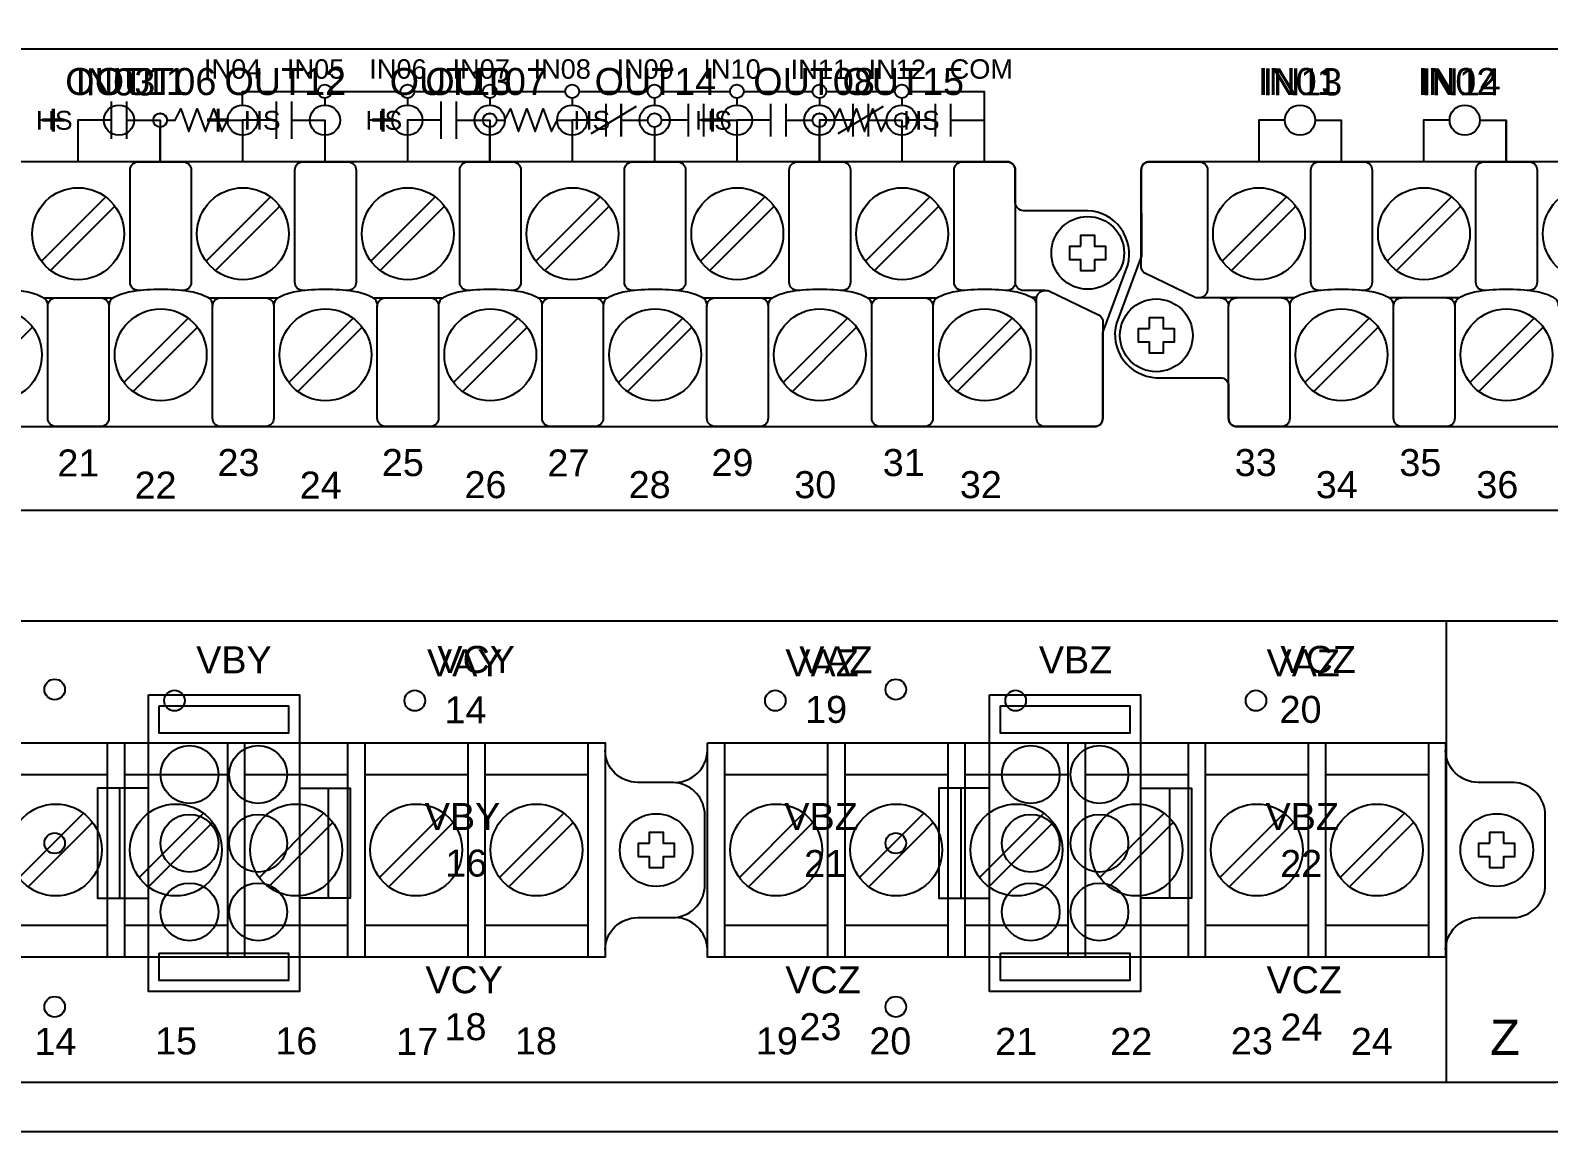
# Model space of a CAD drawing. Extents: x 1 to 47, y 1 to 34.6.
# Drawn here: x 34.4 to 39.93, y 10.34 to 14.35 of the extents above; entities that cross this region are included whole.
import ezdxf

# ---------------------------------------------------------------- set-up
doc = ezdxf.new("R2010")
doc.units = 0
doc.header["$MEASUREMENT"] = 0
for name, color, linetype in [('2_1__X__SCREW_TERMINAL_BLO', 7, 'CONTINUOUS'), ('2_2__2__CONNECTORIZED', 7, 'CONTINUOUS'), ('7_1__2___8__OPTOISOLATED_I', 7, 'CONTINUOUS'), ('7_2__7___8__OPTOISOLATED_I', 7, 'CONTINUOUS'), ('7_3__C___18__COMMON____6__', 7, 'CONTINUOUS'), ('7_4__D___18__COMMON____6__', 7, 'CONTINUOUS'), ('7_5__E___8__OPTOISOLATED_I', 7, 'CONTINUOUS'), ('7_6__4___18__COMMON____6__', 7, 'CONTINUOUS'), ('7_7__8___8__OPTOISOLATED_I', 7, 'CONTINUOUS'), ('8_0______DWG_', 7, 'CONTINUOUS')]:
    doc.layers.add(name, color=color, linetype=linetype)
doc.styles.add('ARIAL', font='arial.ttf')

msp = doc.modelspace()

# ---------------------------------------------------------------- linework, layer by layer
at = {"layer": '2_1__X__SCREW_TERMINAL_BLO'}
for points in [[(39.5554, 12.2039), (39.5554, 11.712)], [(34.6805, 11.7597), (34.6805, 10.9798)], [(34.743, 11.7597), (34.743, 10.9798)], [(35.118, 11.7597), (35.118, 10.9798)], [(35.1805, 11.7597), (35.1805, 10.9798)], [(35.5555, 11.7597), (35.5555, 10.9798)], [(35.6181, 11.7597), (35.6181, 10.9798)], [(35.9931, 11.7597), (35.9931, 10.9798)], [(36.0554, 11.7597), (36.0554, 10.9798)], [(36.4304, 11.7597), (36.4304, 10.9798)], [(36.9281, 11.7597), (36.9281, 10.9798)], [(37.3031, 11.7597), (37.3031, 10.9798)], [(37.3656, 11.7597), (37.3656, 10.9798)], [(37.7406, 11.7597), (37.7406, 10.9798)], [(37.8031, 11.7597), (37.8031, 10.9798)], [(38.1781, 11.7597), (38.1781, 10.9798)], [(38.2407, 11.7597), (38.2407, 10.9798)], [(38.6157, 11.7597), (38.6157, 10.9798)], [(38.6782, 11.7597), (38.6782, 10.9798)], [(39.0532, 11.7597), (39.0532, 10.9798)], [(39.1155, 11.7597), (39.1155, 10.9798)], [(39.4905, 11.7597), (39.4905, 10.9798)], [(34.3055, 11.6447), (34.6805, 11.6447)], [(34.743, 11.6447), (35.118, 11.6447)], [(35.1805, 11.6447), (35.5555, 11.6447)], [(35.6181, 11.6447), (35.9931, 11.6447)], [(36.0554, 11.6447), (36.4304, 11.6447)], [(36.9281, 11.6447), (37.3031, 11.6447)], [(37.3656, 11.6447), (37.7406, 11.6447)], [(37.8031, 11.6447), (38.1781, 11.6447)], [(38.2407, 11.6447), (38.6157, 11.6447)], [(38.6782, 11.6447), (39.0532, 11.6447)], [(39.1155, 11.6447), (39.4905, 11.6447)], [(34.5934, 11.5037), (34.3593, 11.2695)], [(35.0308, 11.5037), (34.7966, 11.2695)], [(35.4683, 11.5037), (35.2342, 11.2695)], [(35.9059, 11.5037), (35.6717, 11.2695)], [(36.3434, 11.5037), (36.1092, 11.2695)], [(37.216, 11.5037), (36.9819, 11.2695)], [(37.6536, 11.5037), (37.4194, 11.2695)], [(38.0909, 11.5037), (37.8568, 11.2695)], [(38.5285, 11.5037), (38.2943, 11.2695)], [(38.966, 11.5037), (38.7318, 11.2695)], [(39.4035, 11.5037), (39.1693, 11.2695)], [(34.6269, 11.4703), (34.3927, 11.2361)], [(35.0642, 11.4703), (34.8301, 11.2361)], [(35.5018, 11.4703), (35.2676, 11.2361)], [(35.9393, 11.4703), (35.7051, 11.2361)], [(36.3768, 11.4703), (36.1426, 11.2361)], [(37.2495, 11.4703), (37.0153, 11.2361)], [(37.687, 11.4703), (37.4528, 11.2361)], [(38.1243, 11.4703), (37.8902, 11.2361)], [(38.5619, 11.4703), (38.3277, 11.2361)], [(38.9994, 11.4703), (38.7652, 11.2361)], [(39.4369, 11.4703), (39.2028, 11.2361)], [(34.6805, 11.0948), (34.3055, 11.0948)], [(35.118, 11.0948), (34.743, 11.0948)], [(35.5555, 11.0948), (35.1805, 11.0948)], [(35.9931, 11.0948), (35.6181, 11.0948)], [(36.4304, 11.0948), (36.0554, 11.0948)], [(37.3031, 11.0948), (36.9281, 11.0948)], [(37.7406, 11.0948), (37.3656, 11.0948)], [(38.1781, 11.0948), (37.8031, 11.0948)], [(38.6157, 11.0948), (38.2407, 11.0948)], [(39.0532, 11.0948), (38.6782, 11.0948)], [(39.4905, 11.0948), (39.1155, 11.0948)], [(39.5554, 11.0274), (39.5554, 10.5239)]]:
    msp.add_lwpolyline(points, dxfattribs=at)
for points in [[(33.8054, 11.7597), (36.493, 11.7597), (36.493, 10.9798), (33.8054, 10.9798)], [(36.8655, 11.7597), (39.5531, 11.7597), (39.5531, 10.9798), (36.8655, 10.9798)], [(36.6544, 11.3945), (36.6544, 11.4348), (36.7043, 11.4348), (36.7043, 11.3945), (36.7445, 11.3945), (36.7445, 11.3446), (36.7043, 11.3446), (36.7043, 11.3046), (36.6544, 11.3046), (36.6544, 11.3446), (36.6142, 11.3446), (36.6142, 11.3945)], [(39.7145, 11.3945), (39.7145, 11.4348), (39.7644, 11.4348), (39.7644, 11.3945), (39.8046, 11.3945), (39.8046, 11.3446), (39.7644, 11.3446), (39.7644, 11.3046), (39.7145, 11.3046), (39.7145, 11.3446), (39.6743, 11.3446), (39.6743, 11.3945)]]:
    msp.add_lwpolyline(points, close=True, dxfattribs=at)
for points in [[(36.4932, 11.0079, -0.403969), (36.6111, 11.1238), (36.7413, 11.1238, 0.374201), (36.8559, 11.2325), (36.8559, 11.507, 0.374201), (36.7413, 11.6157), (36.6111, 11.6157, -0.403969), (36.4932, 11.7316)], [(36.7475, 11.6157, 0.403969), (36.8655, 11.7316)], [(39.5533, 11.0079, -0.403969), (39.6712, 11.1238), (39.8014, 11.1238, 0.374201), (39.916, 11.2325), (39.916, 11.507, 0.374201), (39.8014, 11.6157), (39.6712, 11.6157, -0.403969), (39.5533, 11.7316)], [(36.8655, 11.0079, 0.403969), (36.7475, 11.1238)]]:
    msp.add_lwpolyline(points, format="xyb", dxfattribs=at)
for centre, radius in [((34.9252, 11.9136), 0.0375), ((35.8002, 11.9136), 0.0375), ((37.1128, 11.9136), 0.0375), ((37.9878, 11.9136), 0.0375), ((38.8628, 11.9136), 0.0375), ((34.4931, 11.3699), 0.1673), ((34.9304, 11.3699), 0.1673), ((35.368, 11.3699), 0.1673), ((35.8055, 11.3699), 0.1673), ((36.243, 11.3699), 0.1673), ((36.6793, 11.3697), 0.1324), ((37.1157, 11.3699), 0.1673), ((37.5532, 11.3699), 0.1673), ((37.9905, 11.3699), 0.1673), ((38.4281, 11.3699), 0.1673), ((38.8656, 11.3699), 0.1673), ((39.3031, 11.3699), 0.1673), ((39.7394, 11.3697), 0.1324)]:
    msp.add_circle(centre, radius, dxfattribs=at)
at = {"layer": '2_2__2__CONNECTORIZED'}
for points in [[(39.5554, 12.2039), (39.5554, 10.5239)], [(34.8301, 11.5947), (34.6451, 11.5947), (34.6451, 11.1948), (34.8301, 11.1948)], [(34.725, 11.5947), (34.725, 11.1948)], [(35.3799, 11.5947), (35.5649, 11.5947), (35.5649, 11.1948), (35.3799, 11.1948)], [(35.485, 11.5947), (35.485, 11.1948)], [(37.8931, 11.5947), (37.7081, 11.5947), (37.7081, 11.1948), (37.8931, 11.1948)], [(37.788, 11.5947), (37.788, 11.1948)], [(38.4429, 11.5947), (38.6279, 11.5947), (38.6279, 11.1948), (38.4429, 11.1948)], [(38.548, 11.5947), (38.548, 11.1948)]]:
    msp.add_lwpolyline(points, dxfattribs=at)
for points in [[(34.8301, 11.9347), (35.3799, 11.9347), (35.3799, 10.8547), (34.8301, 10.8547)], [(34.87, 11.8946), (35.34, 11.8946), (35.34, 11.7947), (34.87, 11.7947)], [(37.8931, 11.9347), (38.4429, 11.9347), (38.4429, 10.8547), (37.8931, 10.8547)], [(37.933, 11.8946), (38.403, 11.8946), (38.403, 11.7947), (37.933, 11.7947)], [(34.87, 10.9948), (35.34, 10.9948), (35.34, 10.8947), (34.87, 10.8947)], [(37.933, 10.9948), (38.403, 10.9948), (38.403, 10.8947), (37.933, 10.8947)]]:
    msp.add_lwpolyline(points, close=True, dxfattribs=at)
for centre, radius in [((34.489, 11.9543), 0.0375), ((37.5514, 11.9543), 0.0375), ((34.9799, 11.6447), 0.1051), ((35.2299, 11.6447), 0.1051), ((38.0429, 11.6447), 0.1051), ((38.2929, 11.6447), 0.1051), ((34.9799, 11.3945), 0.1051), ((35.2299, 11.3945), 0.1051), ((38.0429, 11.3945), 0.1051), ((38.2929, 11.3945), 0.1051), ((34.489, 11.3947), 0.0375), ((37.5514, 11.3947), 0.0375), ((34.9799, 11.1446), 0.1051), ((35.2299, 11.1446), 0.1051), ((38.0429, 11.1446), 0.1051), ((38.2929, 11.1446), 0.1051), ((34.489, 10.7992), 0.0375), ((37.5514, 10.7992), 0.0375)]:
    msp.add_circle(centre, radius, dxfattribs=at)
at = {"layer": '7_1__2___8__OPTOISOLATED_I'}
for points in [[(34.6953, 14.094), (34.6953, 13.959)], [(34.751, 14.094), (34.751, 13.959)], [(35.2953, 14.094), (35.2953, 13.959)], [(35.351, 14.094), (35.351, 13.959)], [(35.8953, 14.094), (35.8953, 13.959)], [(35.951, 14.094), (35.951, 13.959)], [(36.6056, 14.0765), (36.4407, 13.9765)], [(36.4953, 14.0865), (36.4953, 13.9665)], [(36.551, 14.0865), (36.551, 13.9665)], [(36.7953, 14.0865), (36.7953, 13.9665)], [(36.851, 14.0865), (36.851, 13.9665)], [(37.5056, 14.0765), (37.3407, 13.9765)], [(37.3953, 14.0865), (37.3953, 13.9665)], [(37.451, 14.0865), (37.451, 13.9665)], [(37.6953, 14.0865), (37.6953, 13.9665)], [(37.751, 14.0865), (37.751, 13.9665)], [(34.6953, 14.0265), (34.5732, 14.0265), (34.5732, 13.8753)], [(34.751, 14.0265), (34.8732, 14.0265), (34.8732, 13.8753)], [(35.2953, 14.0265), (35.1732, 14.0265), (35.1732, 13.8753)], [(35.351, 14.0265), (35.4732, 14.0265), (35.4732, 13.8753)], [(35.8953, 14.0265), (35.7732, 14.0265), (35.7732, 13.8753)], [(35.951, 14.0265), (36.0732, 14.0265), (36.0732, 13.8753)], [(36.4953, 14.0265), (36.3732, 14.0265), (36.3732, 13.8753)], [(36.551, 14.0265), (36.6482, 14.0265)], [(36.6732, 14.0015), (36.6732, 13.8753)], [(36.7953, 14.0265), (36.6982, 14.0265)], [(36.851, 14.0265), (36.9732, 14.0265), (36.9732, 13.8753)], [(37.3953, 14.0265), (37.2732, 14.0265), (37.2732, 13.8753)], [(37.451, 14.0265), (37.5482, 14.0265)], [(37.5732, 14.0015), (37.5732, 13.8753)], [(37.6953, 14.0265), (37.5982, 14.0265)], [(37.751, 14.0265), (37.8732, 14.0265), (37.8732, 13.8753)], [(38.9681, 14.0265), (38.8732, 14.0265), (38.8732, 13.8753)], [(39.0781, 14.0265), (39.1732, 14.0265), (39.1732, 13.8753)], [(39.5681, 14.0265), (39.4732, 14.0265), (39.4732, 13.8753)], [(39.6781, 14.0265), (39.7732, 14.0265), (39.7732, 13.8753)]]:
    msp.add_lwpolyline(points, dxfattribs=at)
for centre, radius in [((36.6732, 14.0265), 0.025), ((37.5732, 14.0265), 0.025), ((39.0231, 14.0265), 0.055), ((39.6231, 14.0265), 0.055)]:
    msp.add_circle(centre, radius, dxfattribs=at)
at = {"layer": '7_2__7___8__OPTOISOLATED_I'}
for points in [[(34.6953, 14.094), (34.6953, 13.959)], [(34.7509, 14.094), (34.7509, 13.959)], [(35.2953, 14.094), (35.2953, 13.959)], [(35.3509, 14.094), (35.3509, 13.959)], [(35.8953, 14.094), (35.8953, 13.959)], [(35.9509, 14.094), (35.9509, 13.959)], [(36.6056, 14.0765), (36.4406, 13.9765)], [(36.4953, 14.0865), (36.4953, 13.9665)], [(36.5509, 14.0865), (36.5509, 13.9665)], [(36.7953, 14.0865), (36.7953, 13.9665)], [(36.8509, 14.0865), (36.8509, 13.9665)], [(37.5056, 14.0765), (37.3406, 13.9765)], [(37.3953, 14.0865), (37.3953, 13.9665)], [(37.4509, 14.0865), (37.4509, 13.9665)], [(37.6953, 14.0865), (37.6953, 13.9665)], [(37.7509, 14.0865), (37.7509, 13.9665)], [(34.6953, 14.0265), (34.5731, 14.0265), (34.5731, 13.8753)], [(34.7509, 14.0265), (34.8731, 14.0265), (34.8731, 13.8753)], [(35.2953, 14.0265), (35.1731, 14.0265), (35.1731, 13.8753)], [(35.3509, 14.0265), (35.4731, 14.0265), (35.4731, 13.8753)], [(35.8953, 14.0265), (35.7731, 14.0265), (35.7731, 13.8753)], [(35.9509, 14.0265), (36.0731, 14.0265), (36.0731, 13.8753)], [(36.4953, 14.0265), (36.3731, 14.0265), (36.3731, 13.8753)], [(36.5509, 14.0265), (36.6481, 14.0265)], [(36.6731, 14.0015), (36.6731, 13.8753)], [(36.7953, 14.0265), (36.6981, 14.0265)], [(36.8509, 14.0265), (36.9731, 14.0265), (36.9731, 13.8753)], [(37.3953, 14.0265), (37.2731, 14.0265), (37.2731, 13.8753)], [(37.4509, 14.0265), (37.5481, 14.0265)], [(37.5731, 14.0015), (37.5731, 13.8753)], [(37.6953, 14.0265), (37.5981, 14.0265)], [(37.7509, 14.0265), (37.8731, 14.0265), (37.8731, 13.8753)], [(38.9681, 14.0265), (38.8731, 14.0265), (38.8731, 13.8754)], [(39.0781, 14.0265), (39.1731, 14.0265), (39.1731, 13.8753)], [(39.5681, 14.0265), (39.4731, 14.0265), (39.4731, 13.8753)], [(39.6781, 14.0265), (39.7731, 14.0265), (39.7731, 13.8753)]]:
    msp.add_lwpolyline(points, dxfattribs=at)
for centre, radius in [((36.6731, 14.0265), 0.025), ((37.5731, 14.0265), 0.025), ((39.0231, 14.0265), 0.055), ((39.6231, 14.0265), 0.055)]:
    msp.add_circle(centre, radius, dxfattribs=at)
at = {"layer": '7_3__C___18__COMMON____6__'}
for points in [[(35.1731, 14.0815), (35.1731, 14.1315), (35.4481, 14.1315)], [(35.4731, 14.1065), (35.4731, 14.0815)], [(35.4981, 14.1315), (35.7481, 14.1315)], [(35.7731, 14.1065), (35.7731, 14.0815)], [(35.7981, 14.1315), (36.0481, 14.1315)], [(36.0731, 14.1065), (36.0731, 14.0815)], [(36.0981, 14.1315), (36.3481, 14.1315)], [(36.3731, 14.1065), (36.3731, 14.0815)], [(36.3981, 14.1315), (36.6481, 14.1315)], [(36.6731, 14.1065), (36.6731, 14.0815)], [(36.6981, 14.1315), (36.9481, 14.1315)], [(36.9731, 14.1065), (36.9731, 14.0815)], [(36.9981, 14.1315), (37.2481, 14.1315)], [(37.2731, 14.1065), (37.2731, 14.0815)], [(37.2981, 14.1315), (37.5481, 14.1315)], [(37.5731, 14.1065), (37.5731, 14.0815)], [(37.5981, 14.1315), (37.8731, 14.1315), (37.8731, 13.8753)], [(34.6681, 14.0265), (34.5731, 14.0265), (34.5731, 13.8753)], [(34.7781, 14.0265), (34.8731, 14.0265), (34.8731, 13.8753)], [(38.9681, 14.0265), (38.8731, 14.0265), (38.8731, 13.8754)], [(39.0781, 14.0265), (39.1731, 14.0265), (39.1731, 13.8753)], [(39.5681, 14.0265), (39.4731, 14.0265), (39.4731, 13.8753)], [(39.6781, 14.0265), (39.7731, 14.0265), (39.7731, 13.8753)], [(35.1731, 13.9715), (35.1731, 13.8753)], [(35.4731, 13.9715), (35.4731, 13.8753)], [(35.7731, 13.9715), (35.7731, 13.8753)], [(36.0731, 13.9715), (36.0731, 13.8753)], [(36.3731, 13.9715), (36.3731, 13.8753)], [(36.6731, 13.9715), (36.6731, 13.8753)], [(36.9731, 13.9715), (36.9731, 13.8753)], [(37.2731, 13.9715), (37.2731, 13.8753)], [(37.5731, 13.9715), (37.5731, 13.8753)]]:
    msp.add_lwpolyline(points, dxfattribs=at)
for centre, radius in [((35.4731, 14.1315), 0.025), ((35.7731, 14.1315), 0.025), ((36.0731, 14.1315), 0.025), ((36.3731, 14.1315), 0.025), ((36.6731, 14.1315), 0.025), ((36.9731, 14.1315), 0.025), ((37.2731, 14.1315), 0.025), ((37.5731, 14.1315), 0.025), ((34.7231, 14.0265), 0.055), ((35.1731, 14.0265), 0.055), ((35.4731, 14.0265), 0.055), ((35.7731, 14.0265), 0.055), ((36.0731, 14.0265), 0.055), ((36.3731, 14.0265), 0.055), ((36.6731, 14.0265), 0.055), ((36.9731, 14.0265), 0.055), ((37.2731, 14.0265), 0.055), ((37.5731, 14.0265), 0.055), ((39.0231, 14.0265), 0.055), ((39.6231, 14.0265), 0.055)]:
    msp.add_circle(centre, radius, dxfattribs=at)
at = {"layer": '7_4__D___18__COMMON____6__'}
for points in [[(35.1731, 14.0815), (35.1731, 14.1315), (35.4481, 14.1315)], [(35.4731, 14.1065), (35.4731, 14.0815)], [(35.4981, 14.1315), (35.7481, 14.1315)], [(35.7731, 14.1065), (35.7731, 14.0815)], [(35.7981, 14.1315), (36.0481, 14.1315)], [(36.0731, 14.1065), (36.0731, 14.0815)], [(36.0981, 14.1315), (36.3481, 14.1315)], [(36.3731, 14.1065), (36.3731, 14.0815)], [(36.3981, 14.1315), (36.6481, 14.1315)], [(36.6731, 14.1065), (36.6731, 14.0815)], [(36.6981, 14.1315), (36.9481, 14.1315)], [(36.9731, 14.1065), (36.9731, 14.0815)], [(36.9981, 14.1315), (37.2481, 14.1315)], [(37.2731, 14.1065), (37.2731, 14.0815)], [(37.2981, 14.1315), (37.5481, 14.1315)], [(37.5731, 14.1065), (37.5731, 14.0815)], [(37.5981, 14.1315), (37.8731, 14.1315), (37.8731, 13.8753)], [(34.6681, 14.0265), (34.5731, 14.0265), (34.5731, 13.8753)], [(34.7781, 14.0265), (34.8731, 14.0265), (34.8731, 13.8753)], [(38.9681, 14.0265), (38.8731, 14.0265), (38.8731, 13.8754)], [(39.0781, 14.0265), (39.1731, 14.0265), (39.1731, 13.8753)], [(39.5681, 14.0265), (39.4731, 14.0265), (39.4731, 13.8753)], [(39.6781, 14.0265), (39.7731, 14.0265), (39.7731, 13.8753)], [(35.1731, 13.9715), (35.1731, 13.8753)], [(35.4731, 13.9715), (35.4731, 13.8753)], [(35.7731, 13.9715), (35.7731, 13.8753)], [(36.0731, 13.9715), (36.0731, 13.8753)], [(36.3731, 13.9715), (36.3731, 13.8753)], [(36.6731, 13.9715), (36.6731, 13.8753)], [(36.9731, 13.9715), (36.9731, 13.8753)], [(37.2731, 13.9715), (37.2731, 13.8753)], [(37.5731, 13.9715), (37.5731, 13.8753)]]:
    msp.add_lwpolyline(points, dxfattribs=at)
for centre, radius in [((35.4731, 14.1315), 0.025), ((35.7731, 14.1315), 0.025), ((36.0731, 14.1315), 0.025), ((36.3731, 14.1315), 0.025), ((36.6731, 14.1315), 0.025), ((36.9731, 14.1315), 0.025), ((37.2731, 14.1315), 0.025), ((37.5731, 14.1315), 0.025), ((34.7231, 14.0265), 0.055), ((35.1731, 14.0265), 0.055), ((35.4731, 14.0265), 0.055), ((35.7731, 14.0265), 0.055), ((36.0731, 14.0265), 0.055), ((36.3731, 14.0265), 0.055), ((36.6731, 14.0265), 0.055), ((36.9731, 14.0265), 0.055), ((37.2731, 14.0265), 0.055), ((37.5731, 14.0265), 0.055), ((39.0231, 14.0265), 0.055), ((39.6231, 14.0265), 0.055)]:
    msp.add_circle(centre, radius, dxfattribs=at)
at = {"layer": '7_5__E___8__OPTOISOLATED_I'}
for points in [[(34.6953, 14.0865), (34.6953, 13.9665)], [(34.751, 14.0865), (34.751, 13.9665)], [(34.8982, 14.0265), (34.9281, 14.0265), (34.9481, 14.0677), (34.9781, 13.9852), (35.0081, 14.0677), (35.0381, 13.9852), (35.0682, 14.0677), (35.0982, 13.9852), (35.1182, 14.0265), (35.1732, 14.0265), (35.1732, 13.8753)], [(35.8953, 14.0865), (35.8953, 13.9665)], [(35.9509, 14.0865), (35.9509, 13.9665)], [(36.0981, 14.0265), (36.1281, 14.0265), (36.1481, 14.0677), (36.1781, 13.9852), (36.2081, 14.0677), (36.2381, 13.9852), (36.2681, 14.0677), (36.2982, 13.9852), (36.3182, 14.0265), (36.3731, 14.0265), (36.3731, 13.8753)], [(37.0953, 14.0865), (37.0953, 13.9665)], [(37.1509, 14.0865), (37.1509, 13.9665)], [(37.2981, 14.0265), (37.3281, 14.0265), (37.3481, 14.0677), (37.3781, 13.9852), (37.4081, 14.0677), (37.4381, 13.9852), (37.4681, 14.0677), (37.4982, 13.9852), (37.5182, 14.0265), (37.5731, 14.0265), (37.5731, 13.8753)], [(34.6953, 14.0265), (34.5732, 14.0265), (34.5732, 13.8753)], [(34.751, 14.0265), (34.8482, 14.0265)], [(34.8732, 13.8753), (34.8732, 14.0015)], [(35.8953, 14.0265), (35.7731, 14.0265), (35.7731, 13.8753)], [(35.9509, 14.0265), (36.0481, 14.0265)], [(36.0731, 13.8753), (36.0731, 14.0015)], [(37.0953, 14.0265), (36.9731, 14.0265), (36.9731, 13.8753)], [(37.1509, 14.0265), (37.2481, 14.0265)], [(37.2731, 13.8753), (37.2731, 14.0015)], [(38.9681, 14.0265), (38.8731, 14.0265), (38.8731, 13.8754)], [(39.0781, 14.0265), (39.1731, 14.0265), (39.1731, 13.8753)], [(39.5681, 14.0265), (39.4731, 14.0265), (39.4731, 13.8753)], [(39.6781, 14.0265), (39.7731, 14.0265), (39.7731, 13.8753)]]:
    msp.add_lwpolyline(points, dxfattribs=at)
for centre, radius in [((34.8732, 14.0265), 0.025), ((36.0731, 14.0265), 0.025), ((37.2731, 14.0265), 0.025), ((39.0231, 14.0265), 0.055), ((39.6231, 14.0265), 0.055)]:
    msp.add_circle(centre, radius, dxfattribs=at)
at = {"layer": '7_6__4___18__COMMON____6__'}
for points in [[(35.1732, 14.0815), (35.1732, 14.1315), (35.4482, 14.1315)], [(35.4732, 14.1065), (35.4732, 14.0815)], [(35.4982, 14.1315), (35.7482, 14.1315)], [(35.7732, 14.1065), (35.7732, 14.0815)], [(35.7982, 14.1315), (36.0482, 14.1315)], [(36.0732, 14.1065), (36.0732, 14.0815)], [(36.0982, 14.1315), (36.3482, 14.1315)], [(36.3732, 14.1065), (36.3732, 14.0815)], [(36.3982, 14.1315), (36.6482, 14.1315)], [(36.6732, 14.1065), (36.6732, 14.0815)], [(36.6982, 14.1315), (36.9482, 14.1315)], [(36.9732, 14.1065), (36.9732, 14.0815)], [(36.9982, 14.1315), (37.2482, 14.1315)], [(37.2732, 14.1065), (37.2732, 14.0815)], [(37.2982, 14.1315), (37.5482, 14.1315)], [(37.5732, 14.1065), (37.5732, 14.0815)], [(37.5982, 14.1315), (37.8732, 14.1315), (37.8732, 13.8753)], [(34.6681, 14.0265), (34.5732, 14.0265), (34.5732, 13.8753)], [(34.7781, 14.0265), (34.8732, 14.0265), (34.8732, 13.8753)], [(38.9681, 14.0265), (38.8732, 14.0265), (38.8732, 13.8753)], [(39.0781, 14.0265), (39.1732, 14.0265), (39.1732, 13.8753)], [(39.5681, 14.0265), (39.4732, 14.0265), (39.4732, 13.8753)], [(39.6781, 14.0265), (39.7732, 14.0265), (39.7732, 13.8753)], [(35.1732, 13.9715), (35.1732, 13.8753)], [(35.4732, 13.9715), (35.4732, 13.8753)], [(35.7732, 13.9715), (35.7732, 13.8753)], [(36.0732, 13.9715), (36.0732, 13.8753)], [(36.3732, 13.9715), (36.3732, 13.8753)], [(36.6732, 13.9715), (36.6732, 13.8753)], [(36.9732, 13.9715), (36.9732, 13.8753)], [(37.2732, 13.9715), (37.2732, 13.8753)], [(37.5732, 13.9715), (37.5732, 13.8753)]]:
    msp.add_lwpolyline(points, dxfattribs=at)
for centre, radius in [((35.4732, 14.1315), 0.025), ((35.7732, 14.1315), 0.025), ((36.0732, 14.1315), 0.025), ((36.3732, 14.1315), 0.025), ((36.6732, 14.1315), 0.025), ((36.9732, 14.1315), 0.025), ((37.2732, 14.1315), 0.025), ((37.5732, 14.1315), 0.025), ((34.7231, 14.0265), 0.055), ((35.1732, 14.0265), 0.055), ((35.4732, 14.0265), 0.055), ((35.7732, 14.0265), 0.055), ((36.0732, 14.0265), 0.055), ((36.3732, 14.0265), 0.055), ((36.6732, 14.0265), 0.055), ((36.9732, 14.0265), 0.055), ((37.2732, 14.0265), 0.055), ((37.5732, 14.0265), 0.055), ((39.0231, 14.0265), 0.055), ((39.6231, 14.0265), 0.055)]:
    msp.add_circle(centre, radius, dxfattribs=at)
at = {"layer": '7_7__8___8__OPTOISOLATED_I'}
for points in [[(34.6953, 14.0865), (34.6953, 13.9665)], [(34.7509, 14.0865), (34.7509, 13.9665)], [(34.898, 14.0265), (34.9281, 14.0265), (34.9481, 14.0677), (34.9781, 13.9852), (35.0081, 14.0677), (35.0381, 13.9852), (35.0681, 14.0677), (35.0981, 13.9852), (35.1182, 14.0265), (35.1731, 14.0265), (35.1731, 13.8753)], [(35.8953, 14.0865), (35.8953, 13.9665)], [(35.9509, 14.0865), (35.9509, 13.9665)], [(36.098, 14.0265), (36.1281, 14.0265), (36.1481, 14.0677), (36.1781, 13.9852), (36.2081, 14.0677), (36.2381, 13.9852), (36.2681, 14.0677), (36.2981, 13.9852), (36.3182, 14.0265), (36.3731, 14.0265), (36.3731, 13.8753)], [(37.0953, 14.0865), (37.0953, 13.9665)], [(37.1509, 14.0865), (37.1509, 13.9665)], [(37.298, 14.0265), (37.3281, 14.0265), (37.3481, 14.0677), (37.3781, 13.9852), (37.4081, 14.0677), (37.4381, 13.9852), (37.4681, 14.0677), (37.4981, 13.9852), (37.5182, 14.0265), (37.5731, 14.0265), (37.5731, 13.8753)], [(34.6953, 14.0265), (34.5731, 14.0265), (34.5731, 13.8753)], [(34.7509, 14.0265), (34.8483, 14.0265)], [(34.8731, 14.0016), (34.8731, 13.8753)], [(35.8953, 14.0265), (35.7731, 14.0265), (35.7731, 13.8753)], [(35.9509, 14.0265), (36.0483, 14.0265)], [(36.0731, 14.0016), (36.0731, 13.8753)], [(37.0953, 14.0265), (36.9731, 14.0265), (36.9731, 13.8753)], [(37.1509, 14.0265), (37.2483, 14.0265)], [(37.2731, 14.0016), (37.2731, 13.8753)], [(38.9681, 14.0265), (38.8731, 14.0265), (38.8731, 13.8754)], [(39.0781, 14.0265), (39.1731, 14.0265), (39.1731, 13.8753)], [(39.5681, 14.0265), (39.4731, 14.0265), (39.4731, 13.8753)], [(39.6781, 14.0265), (39.7731, 14.0265), (39.7731, 13.8753)]]:
    msp.add_lwpolyline(points, dxfattribs=at)
for centre, radius in [((34.8731, 14.0265), 0.0249), ((36.0731, 14.0265), 0.0249), ((37.2731, 14.0265), 0.0249), ((39.0231, 14.0265), 0.055), ((39.6231, 14.0265), 0.055)]:
    msp.add_circle(centre, radius, dxfattribs=at)
at = {"layer": '8_0______DWG_'}
for points in [[(44.25, 10.4342), (44.25, 14.8147, 0.414214), (44.16, 14.9047), (27.09, 14.9047, 0.414214), (27, 14.8147), (27, 10.4342, 0.381966), (27.08, 10.3447), (44.17, 10.3447, 0.381966)], [(27.2942, 14.2863), (43.9545, 14.2863, -0.468367), (44.0044, 14.2263), (44.0044, 12.6563, -0.414132), (43.9545, 12.6063), (27.2942, 12.6063, -0.414214), (27.2442, 12.6563), (27.2442, 14.2363, -0.414287)], [(33.263, 13.0592), (33.263, 12.9412, 0.414213), (33.293, 12.9112), (38.2748, 12.9111, 0.414214), (38.3048, 12.9411), (38.3048, 13.2542), (38.3957, 13.4989, 0.480048), (38.2507, 13.6971), (38.0165, 13.6971, -0.414214), (37.9865, 13.7271), (37.9865, 13.8453, 0.414212), (37.9565, 13.8753), (37.9565, 13.8753), (32.9754, 13.8754, 0.414215), (32.9454, 13.8454), (32.9455, 13.5325), (32.8546, 13.2877, 0.47859), (32.9996, 13.0892), (33.233, 13.0892, -0.414214)], [(38.763, 13.0592), (38.763, 12.9412, 0.414213), (38.793, 12.9112), (43.7748, 12.9111, 0.414214), (43.8048, 12.9411), (43.8048, 13.2542), (43.8957, 13.4989, 0.480048), (43.7507, 13.6971), (43.5165, 13.6971, -0.414214), (43.4865, 13.7271), (43.4865, 13.8453, 0.414212), (43.4565, 13.8753), (43.4565, 13.8753), (38.4754, 13.8754, 0.414215), (38.4454, 13.8454), (38.4455, 13.5325), (38.3546, 13.2877, 0.47859), (38.4996, 13.0892), (38.733, 13.0892, -0.414214)], [(38.2781, 12.9113), (38.0938, 12.9111, -0.414214), (38.0638, 12.9411), (38.0638, 13.3782, -0.390527), (38.0938, 13.4065), (38.106, 13.4065), (38.2919, 13.3168, -0.241514), (38.3048, 13.2968), (38.3048, 12.9411, -0.422157)]]:
    msp.add_lwpolyline(points, format="xyb", close=True, dxfattribs=at)
for points in [[(34.8015, 13.4066), (34.7936, 13.4066, -0.414214), (34.7636, 13.4366), (34.7636, 13.8453, -0.414214), (34.7936, 13.8753), (34.9564, 13.8753, -0.414214), (34.9864, 13.8453), (34.9864, 13.4366, -0.414214), (34.9564, 13.4066), (34.9496, 13.4066)], [(35.4015, 13.4066), (35.3936, 13.4066, -0.414214), (35.3636, 13.4366), (35.3636, 13.8453, -0.414214), (35.3936, 13.8753), (35.5564, 13.8753, -0.414214), (35.5864, 13.8453), (35.5864, 13.4366, -0.414214), (35.5564, 13.4066), (35.5496, 13.4066)], [(36.0015, 13.4066), (35.9936, 13.4066, -0.414214), (35.9636, 13.4366), (35.9636, 13.8453, -0.414214), (35.9936, 13.8753), (36.1564, 13.8753, -0.414214), (36.1864, 13.8453), (36.1864, 13.4366, -0.414214), (36.1564, 13.4066), (36.1496, 13.4066)], [(36.6015, 13.4066), (36.5936, 13.4066, -0.414214), (36.5636, 13.4366), (36.5636, 13.8453, -0.414214), (36.5936, 13.8753), (36.7564, 13.8753, -0.414214), (36.7864, 13.8453), (36.7864, 13.4366, -0.414214), (36.7564, 13.4066), (36.7496, 13.4066)], [(37.2015, 13.4066), (37.1936, 13.4066, -0.414214), (37.1636, 13.4366), (37.1636, 13.8453, -0.414214), (37.1936, 13.8753), (37.3564, 13.8753, -0.414214), (37.3864, 13.8453), (37.3864, 13.4366, -0.414214), (37.3564, 13.4066), (37.3496, 13.4066)], [(37.8015, 13.4066), (37.7936, 13.4066, -0.414214), (37.7636, 13.4366), (37.7636, 13.8453, -0.414214), (37.7936, 13.8753), (37.9565, 13.8753, -0.414214), (37.9865, 13.8453), (37.9865, 13.4366, -0.414214), (37.9565, 13.4066), (37.9496, 13.4066)], [(39.0023, 13.3799), (38.6442, 13.3799), (38.4583, 13.4697, -0.241986), (38.4454, 13.4896), (38.4454, 13.8453, -0.422157), (38.4721, 13.8752), (38.6564, 13.8753, -0.414214), (38.6864, 13.8453), (38.6864, 13.4082, -0.390527), (38.6564, 13.3799)], [(39.1007, 13.4066), (39.0928, 13.4066, -0.414214), (39.0628, 13.4366), (39.0628, 13.8453, -0.414214), (39.0928, 13.8753), (39.2557, 13.8753, -0.414214), (39.2857, 13.8453), (39.2857, 13.4366, -0.414214), (39.2557, 13.4066), (39.2488, 13.4066)], [(39.7015, 13.4066), (39.6936, 13.4066, -0.414214), (39.6636, 13.4366), (39.6636, 13.8453, -0.414214), (39.6936, 13.8753), (39.8564, 13.8753, -0.414214), (39.8864, 13.8453), (39.8864, 13.4366, -0.414214), (39.8564, 13.4066), (39.8496, 13.4066)], [(38.0938, 13.4065), (38.0165, 13.4064, -0.414214), (37.9865, 13.4364)], [(34.4645, 13.3499, 0.191033), (34.456, 13.3738, 0.081668), (34.4403, 13.384, 0.0591), (34.3766, 13.4033, 0.034646), (34.2751, 13.4104, 0.03436), (34.1744, 13.4033, 0.0591), (34.1107, 13.384, 0.081668), (34.0951, 13.3738, 0.191033), (34.0866, 13.3499)], [(34.6566, 13.3799, -0.414214), (34.6866, 13.3499), (34.6866, 12.9412, -0.414214), (34.6566, 12.9112), (34.4937, 12.9112, -0.414214), (34.4637, 12.9412), (34.4637, 13.3499, -0.414214), (34.4937, 13.3799)], [(35.0645, 13.3499, 0.191033), (35.056, 13.3738, 0.081668), (35.0404, 13.384, 0.0591), (34.9766, 13.4033, 0.034646), (34.8751, 13.4104, 0.03436), (34.7744, 13.4033, 0.0591), (34.7107, 13.384, 0.081668), (34.6951, 13.3738, 0.191033), (34.6866, 13.3499)], [(35.2566, 13.3799, -0.414214), (35.2866, 13.3499), (35.2866, 12.9412, -0.414214), (35.2566, 12.9112), (35.0937, 12.9112, -0.414214), (35.0637, 12.9412), (35.0637, 13.3499, -0.414214), (35.0937, 13.3799)], [(35.6645, 13.3499, 0.191033), (35.656, 13.3738, 0.081668), (35.6404, 13.384, 0.0591), (35.5767, 13.4033, 0.034646), (35.4751, 13.4104, 0.03436), (35.3744, 13.4033, 0.0591), (35.3107, 13.384, 0.081668), (35.2951, 13.3738, 0.191033), (35.2866, 13.3499)], [(35.8566, 13.3799, -0.414214), (35.8866, 13.3499), (35.8866, 12.9412, -0.414214), (35.8566, 12.9112), (35.6937, 12.9112, -0.414214), (35.6637, 12.9412), (35.6637, 13.3499, -0.414214), (35.6937, 13.3799)], [(36.2645, 13.3499, 0.191033), (36.256, 13.3738, 0.081668), (36.2404, 13.384, 0.0591), (36.1767, 13.4033, 0.034646), (36.0751, 13.4104, 0.03436), (35.9744, 13.4033, 0.0591), (35.9107, 13.384, 0.081668), (35.8951, 13.3738, 0.191033), (35.8866, 13.3499)], [(36.4566, 13.3799, -0.414214), (36.4866, 13.3499), (36.4866, 12.9412, -0.414214), (36.4566, 12.9112), (36.2937, 12.9112, -0.414214), (36.2637, 12.9412), (36.2637, 13.3499, -0.414214), (36.2937, 13.3799)], [(36.8645, 13.3499, 0.191033), (36.856, 13.3738, 0.081668), (36.8404, 13.384, 0.0591), (36.7767, 13.4033, 0.034646), (36.6751, 13.4104, 0.03436), (36.5744, 13.4033, 0.0591), (36.5107, 13.384, 0.081668), (36.4951, 13.3738, 0.191033), (36.4866, 13.3499)], [(37.0566, 13.3799, -0.414214), (37.0866, 13.3499), (37.0866, 12.9412, -0.414214), (37.0566, 12.9112), (36.8938, 12.9112, -0.414214), (36.8638, 12.9412), (36.8638, 13.3499, -0.414214), (36.8938, 13.3799)], [(37.4645, 13.3499, 0.191033), (37.456, 13.3738, 0.081668), (37.4404, 13.384, 0.0591), (37.3767, 13.4033, 0.034646), (37.2751, 13.4104, 0.03436), (37.1745, 13.4033, 0.0591), (37.1107, 13.384, 0.081668), (37.0951, 13.3738, 0.191033), (37.0866, 13.3499)], [(37.6566, 13.3799, -0.414214), (37.6866, 13.3499), (37.6866, 12.9412, -0.414214), (37.6566, 12.9112), (37.4938, 12.9112, -0.414214), (37.4638, 12.9412), (37.4638, 13.3499, -0.414214), (37.4938, 13.3799)], [(38.0638, 13.3584, 0.127742), (38.056, 13.3738, 0.081668), (38.0404, 13.384, 0.0591), (37.9767, 13.4033, 0.034646), (37.8752, 13.4104, 0.03436), (37.7745, 13.4033, 0.0591), (37.7108, 13.384, 0.081668), (37.6951, 13.3738, 0.191033), (37.6866, 13.3499)], [(38.733, 13.3799, -0.414214), (38.763, 13.3499)], [(38.9558, 13.3799, -0.414214), (38.9858, 13.3499), (38.9858, 12.9412, -0.414214), (38.9558, 12.9112), (38.793, 12.9112, -0.414214), (38.763, 12.9412), (38.763, 13.3499, -0.414214), (38.793, 13.3799)], [(39.3637, 13.3499, 0.191033), (39.3552, 13.3738, 0.081668), (39.3396, 13.384, 0.0591), (39.2759, 13.4033, 0.034646), (39.1744, 13.4104, 0.03436), (39.0737, 13.4033, 0.0591), (39.01, 13.384, 0.081668), (38.9943, 13.3738, 0.191033), (38.9858, 13.3499)], [(39.5566, 13.3799, -0.414214), (39.5866, 13.3499), (39.5866, 12.9412, -0.414214), (39.5566, 12.9112), (39.3937, 12.9112, -0.414214), (39.3637, 12.9412), (39.3637, 13.3499, -0.414214), (39.3937, 13.3799)], [(39.9645, 13.3499, 0.191033), (39.956, 13.3738, 0.081668), (39.9403, 13.384, 0.0591), (39.8766, 13.4033, 0.034646), (39.7751, 13.4104, 0.03436), (39.6744, 13.4033, 0.0591), (39.6107, 13.384, 0.081668), (39.5951, 13.3738, 0.191033), (39.5866, 13.3499)], [(40.0055, 10.9769), (40.0055, 10.5739, -0.414214), (39.9555, 10.5239), (27.2942, 10.5239, -0.414214), (27.2442, 10.5739), (27.2442, 12.1539, -0.414214), (27.2942, 12.2039), (39.9555, 12.2039, -0.414214), (40.0055, 12.1539), (40.0055, 11.182)]]:
    msp.add_lwpolyline(points, format="xyb", dxfattribs=at)
for points in [[(34.6749, 13.747), (34.4407, 13.5128)], [(34.7083, 13.7135), (34.4741, 13.4794)], [(35.2749, 13.747), (35.0407, 13.5128)], [(35.3083, 13.7135), (35.0741, 13.4794)], [(35.8749, 13.747), (35.6407, 13.5128)], [(35.9083, 13.7135), (35.6741, 13.4794)], [(36.4749, 13.747), (36.2407, 13.5128)], [(36.5083, 13.7135), (36.2741, 13.4794)], [(37.0749, 13.747), (36.8407, 13.5128)], [(37.1083, 13.7135), (36.8741, 13.4794)], [(37.6749, 13.747), (37.4407, 13.5128)], [(37.7083, 13.7135), (37.4741, 13.4794)], [(38.9741, 13.747), (38.7399, 13.5128)], [(39.0075, 13.7135), (38.7733, 13.4794)], [(39.5748, 13.747), (39.3407, 13.5128)], [(39.6083, 13.7135), (39.3741, 13.4794)], [(34.448, 13.3799), (34.7031, 13.3799)], [(35.048, 13.3799), (35.3031, 13.3799)], [(35.648, 13.3799), (35.9031, 13.3799)], [(36.248, 13.3799), (36.5031, 13.3799)], [(36.848, 13.3799), (37.1031, 13.3799)], [(37.448, 13.3799), (37.7031, 13.3799)], [(38.064, 13.3806), (38.047, 13.3806)], [(39.6031, 13.3799), (39.3472, 13.3799)], [(34.4089, 13.2725), (34.1747, 13.0384)], [(34.9755, 13.306), (34.7413, 13.0718)], [(35.0089, 13.2725), (34.7748, 13.0384)], [(35.5755, 13.306), (35.3413, 13.0718)], [(35.6089, 13.2725), (35.3748, 13.0384)], [(36.1755, 13.306), (35.9413, 13.0718)], [(36.2089, 13.2725), (35.9748, 13.0384)], [(36.7755, 13.306), (36.5413, 13.0718)], [(36.8089, 13.2725), (36.5748, 13.0384)], [(37.3755, 13.306), (37.1413, 13.0718)], [(37.4089, 13.2725), (37.1748, 13.0384)], [(37.9755, 13.306), (37.7414, 13.0718)], [(38.009, 13.2725), (37.7748, 13.0384)], [(39.2747, 13.306), (39.0406, 13.0718)], [(39.3082, 13.2725), (39.074, 13.0384)], [(39.8755, 13.306), (39.6413, 13.0718)], [(39.9089, 13.2725), (39.6747, 13.0384)]]:
    msp.add_lwpolyline(points, dxfattribs=at)
for points in [[(38.2252, 13.5682), (38.2252, 13.6085), (38.2752, 13.6085), (38.2752, 13.5682), (38.3153, 13.5682), (38.3153, 13.5183), (38.2752, 13.5183), (38.2752, 13.4783), (38.2252, 13.4783), (38.2252, 13.5183), (38.1851, 13.5183), (38.1851, 13.5682)], [(38.475, 13.2681), (38.475, 13.3084), (38.525, 13.3084), (38.525, 13.2681), (38.5651, 13.2681), (38.5651, 13.2181), (38.525, 13.2181), (38.525, 13.1782), (38.475, 13.1782), (38.475, 13.2181), (38.4349, 13.2181), (38.4349, 13.2681)]]:
    msp.add_lwpolyline(points, close=True, dxfattribs=at)
for centre, radius in [((34.5745, 13.6132), 0.1673), ((35.1745, 13.6132), 0.1673), ((35.7745, 13.6132), 0.1673), ((36.3745, 13.6132), 0.1673), ((36.9745, 13.6132), 0.1673), ((37.5745, 13.6132), 0.1673), ((38.8737, 13.6132), 0.1673), ((39.4745, 13.6132), 0.1673), ((40.0745, 13.6132), 0.1673), ((38.2502, 13.5434), 0.1324), ((34.2751, 13.1722), 0.1673), ((34.8751, 13.1722), 0.1673), ((35.4751, 13.1722), 0.1673), ((36.0751, 13.1722), 0.1673), ((36.6751, 13.1722), 0.1673), ((37.2751, 13.1722), 0.1673), ((37.8752, 13.1722), 0.1673), ((38.5, 13.2433), 0.1324), ((39.1744, 13.1722), 0.1673), ((39.7751, 13.1722), 0.1673)]:
    msp.add_circle(centre, radius, dxfattribs=at)

# ---------------------------------------------------------------- texts
at = {"layer": '2_1__X__SCREW_TERMINAL_BLO', "style": 'ARIAL'}
for s, p in [('VBY', (35.0044, 12.0128)), ('VCY', (35.8825, 12.0144)), ('VAZ', (37.2001, 12.0128)), ('VBZ', (38.0724, 12.0128)), ('VCZ', (38.9519, 12.0144)), ('15', (34.8547, 10.6257)), ('16', (35.2923, 10.6257)), ('18', (36.1649, 10.6257)), ('19', (37.0422, 10.6257)), ('20', (37.4551, 10.6257)), ('23', (38.7715, 10.6257)), ('14', (34.4151, 10.6241)), ('17', (35.7327, 10.6241)), ('21', (37.9135, 10.6241)), ('22', (38.3322, 10.6241)), ('24', (39.2083, 10.6241))]:
    msp.add_text(s, height=0.09833, dxfattribs=at).set_placement(p)
at = {"layer": '2_2__2__CONNECTORIZED', "style": 'ARIAL'}
for s, p in [('VAY', (35.8447, 12.002)), ('VAZ', (37.1493, 12.002)), ('VAZ', (38.9013, 12.002)), ('14', (35.9088, 11.8311)), ('19', (37.2215, 11.8326)), ('20', (38.9488, 11.8326)), ('VBY', (35.8366, 11.4425)), ('VBZ', (37.1457, 11.4425)), ('VBZ', (38.8977, 11.4425)), ('16', (35.911, 11.2731)), ('21', (37.2177, 11.2715)), ('22', (38.9509, 11.2715)), ('VCY', (35.8387, 10.8485)), ('VCZ', (37.1491, 10.8485)), ('VCZ', (38.9011, 10.8485)), ('18', (35.9086, 10.6776)), ('23', (37.2007, 10.6776)), ('24', (38.952, 10.676))]:
    msp.add_text(s, height=0.09833, dxfattribs=at).set_placement(p)
at = {"layer": '7_1__2___8__OPTOISOLATED_I', "style": 'ARIAL'}
for s, p in [('OUT11', (34.5275, 14.1181)), ('OUT12', (35.1073, 14.1181)), ('OUT13', (35.7088, 14.1181)), ('OUT14', (36.455, 14.1181)), ('OUT15', (37.3571, 14.1181)), ('IN01', (38.8702, 14.1181)), ('IN02', (39.4513, 14.1181))]:
    msp.add_text(s, height=0.09833, dxfattribs=at).set_placement(p)
at = {"layer": '7_2__7___8__OPTOISOLATED_I', "style": 'ARIAL'}
for s, height, p in [('OUT11', 0.09833, (34.5275, 14.1181)), ('OUT12', 0.09833, (35.1073, 14.1181)), ('OUT13', 0.09833, (35.7087, 14.1181)), ('OUT14', 0.09833, (36.4549, 14.1181)), ('OUT15', 0.09833, (37.3571, 14.1181)), ('IN01', 0.09833, (38.8702, 14.1181)), ('IN02', 0.09833, (39.4512, 14.1181)), ('+', 0.118, (34.4361, 13.9697)), ('+', 0.118, (35.0361, 13.9697)), ('+', 0.118, (35.6361, 13.9697))]:
    msp.add_text(s, height=height, dxfattribs=at).set_placement(p)
at = {"layer": '7_3__C___18__COMMON____6__', "style": 'ARIAL'}
for s, height, p in [('IN03', 0.09833, (34.5651, 14.1165)), ('IN04', 0.0708, (35.0327, 14.1774)), ('IN05', 0.0708, (35.3345, 14.1774)), ('IN06', 0.0708, (35.6345, 14.1774)), ('IN07', 0.0708, (35.9375, 14.1774)), ('IN08', 0.0708, (36.2325, 14.1774)), ('IN09', 0.0708, (36.5345, 14.1774)), ('IN10', 0.0708, (36.8508, 14.1774)), ('IN11', 0.0708, (37.1686, 14.1762)), ('IN12', 0.0708, (37.4524, 14.1762)), ('COM', 0.0708, (37.7474, 14.1774)), ('IN13', 0.09833, (38.8867, 14.1165)), ('IN14', 0.09833, (39.4643, 14.1165))]:
    msp.add_text(s, height=height, dxfattribs=at).set_placement(p)
at = {"layer": '7_4__D___18__COMMON____6__', "style": 'ARIAL'}
for s, height, p in [('IN03', 0.09833, (34.5651, 14.1165)), ('IN04', 0.0708, (35.0327, 14.1774)), ('IN05', 0.0708, (35.3345, 14.1774)), ('IN06', 0.0708, (35.6345, 14.1774)), ('IN07', 0.0708, (35.9375, 14.1774)), ('IN08', 0.0708, (36.2325, 14.1774)), ('IN09', 0.0708, (36.5345, 14.1774)), ('IN10', 0.0708, (36.8508, 14.1774)), ('IN11', 0.0708, (37.1686, 14.1762)), ('IN12', 0.0708, (37.4524, 14.1762)), ('COM', 0.0708, (37.7474, 14.1774)), ('IN13', 0.09833, (38.8867, 14.1165)), ('IN14', 0.09833, (39.4643, 14.1165))]:
    msp.add_text(s, height=height, dxfattribs=at).set_placement(p)
at = {"layer": '7_5__E___8__OPTOISOLATED_I', "style": 'ARIAL'}
for s, height, p in [('OUT06', 0.09833, (34.6349, 14.1181)), ('OUT07', 0.09833, (35.8386, 14.1181)), ('OUT08', 0.09833, (37.0325, 14.1181)), ('IN01', 0.09833, (38.8702, 14.1181)), ('IN02', 0.09833, (39.4512, 14.1181)), ('+', 0.118, (34.4361, 13.9697)), ('HS', 0.06883, (35.1779, 13.9916)), ('+', 0.118, (35.6361, 13.9697)), ('HS', 0.06883, (36.3778, 13.9916)), ('+', 0.118, (36.8361, 13.9697)), ('HS', 0.06883, (37.5778, 13.9916))]:
    msp.add_text(s, height=height, dxfattribs=at).set_placement(p)
at = {"layer": '7_6__4___18__COMMON____6__', "style": 'ARIAL'}
for s, height, p in [('IN03', 0.09833, (34.5652, 14.1165)), ('IN04', 0.0708, (35.0328, 14.1774)), ('IN05', 0.0708, (35.3345, 14.1774)), ('IN06', 0.0708, (35.6345, 14.1774)), ('IN07', 0.0708, (35.9375, 14.1774)), ('IN08', 0.0708, (36.2326, 14.1774)), ('IN09', 0.0708, (36.5345, 14.1774)), ('IN10', 0.0708, (36.8508, 14.1774)), ('IN11', 0.0708, (37.1686, 14.1762)), ('IN12', 0.0708, (37.4524, 14.1762)), ('COM', 0.0708, (37.7475, 14.1774)), ('IN13', 0.09833, (38.8867, 14.1165)), ('IN14', 0.09833, (39.4643, 14.1165))]:
    msp.add_text(s, height=height, dxfattribs=at).set_placement(p)
at = {"layer": '7_7__8___8__OPTOISOLATED_I', "style": 'ARIAL'}
for s, height, p in [('OUT06', 0.09833, (34.6349, 14.1181)), ('OUT07', 0.09833, (35.8386, 14.1181)), ('OUT08', 0.09833, (37.0325, 14.1181)), ('IN01', 0.09833, (38.8702, 14.1181)), ('IN02', 0.09833, (39.4512, 14.1181)), ('HS', 0.06883, (34.4208, 13.9916)), ('HS', 0.06883, (35.6208, 13.9916)), ('HS', 0.06883, (36.8208, 13.9916))]:
    msp.add_text(s, height=height, dxfattribs=at).set_placement(p)
at = {"layer": '8_0______DWG_', "style": 'ARIAL'}
for s, height, p in [('21', 0.09833, (34.4989, 12.7295)), ('23', 0.09833, (35.0819, 12.7311)), ('25', 0.09833, (35.6803, 12.7311)), ('27', 0.09833, (36.2832, 12.7295)), ('29', 0.09833, (36.8802, 12.7311)), ('31', 0.09833, (37.504, 12.7311)), ('33', 0.09833, (38.7856, 12.7311)), ('35', 0.09833, (39.3848, 12.7311)), ('22', 0.09833, (34.7801, 12.649)), ('24', 0.09833, (35.3812, 12.649)), ('26', 0.09833, (35.9813, 12.6506)), ('28', 0.09833, (36.5789, 12.6506)), ('30', 0.09833, (37.1819, 12.6506)), ('32', 0.09833, (37.7848, 12.6506)), ('34', 0.09833, (39.0807, 12.6506)), ('36', 0.09833, (39.6652, 12.6506)), ('Z', 0.1278, (39.7151, 10.6241))]:
    msp.add_text(s, height=height, dxfattribs=at).set_placement(p)

doc.saveas('drawing.dxf')
